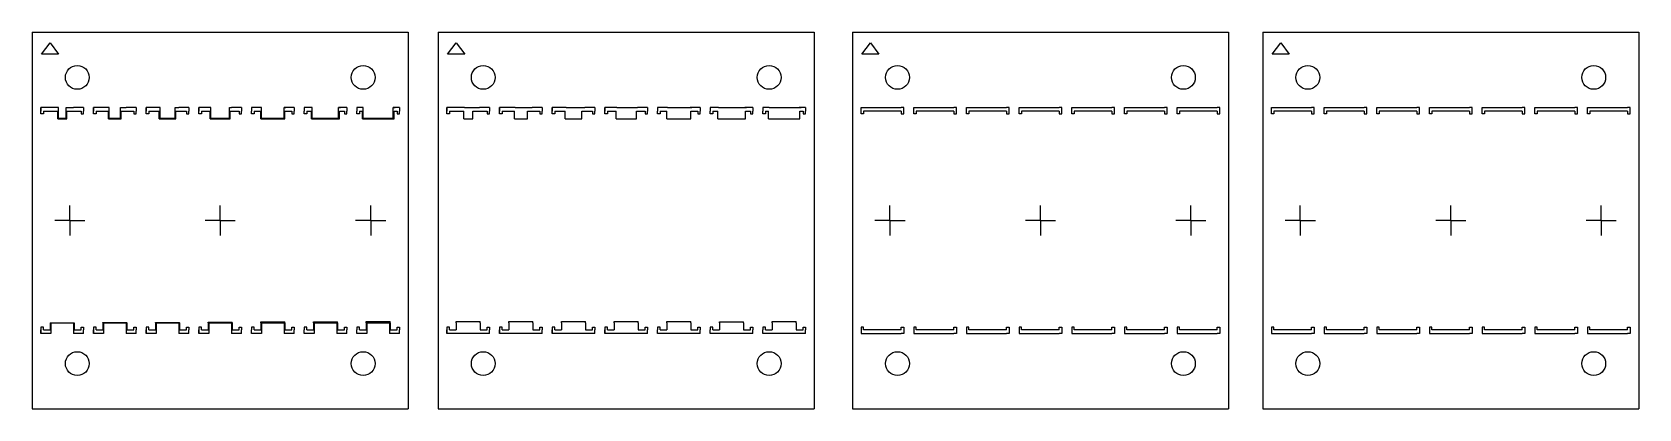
# Model space of a CAD drawing. Extents: x -130 to 258, y -12 to 12.
# Drawn here: x -39.5 to 67.3, y -12.5 to 12.5 of the extents above; entities that cross this region are included whole.
import ezdxf

# ---------------------------------------------------------------- set-up
doc = ezdxf.new("R2010")
doc.units = 0
doc.header["$MEASUREMENT"] = 0
for name, color, linetype in [('10_ADHESIVE', 5, 'CONTINUOUS'), ('11_KAPTON', 7, 'CONTINUOUS'), ('8_ADHESIVE', 3, 'CONTINUOUS'), ('9_CF', 3, 'CONTINUOUS')]:
    doc.layers.add(name, color=color, linetype=linetype)

msp = doc.modelspace()

# ---------------------------------------------------------------- linework, layer by layer
at = {"layer": '10_ADHESIVE', "linetype": 'Continuous'}
for p, q in [((-12.5, 12.5), (12.5, 12.5)), ((-12.5, 12.5), (-12.5, -12.5)), ((-11.88, 11.03), (-11.3, 11.8)), ((-11.3, 11.8), (-10.73, 11.03)), ((12.5, 12.5), (12.5, -12.5)), ((-10.73, 11.03), (-11.88, 11.03)), ((-12.5, -12.5), (12.5, -12.5))]:
    msp.add_line(p, q, dxfattribs=at)
at = {"layer": '10_ADHESIVE'}
for p, q in [((-11.92, 7.25), (-11.92, 7.5)), ((-11.92, 7.5), (-11.92, 7.25)), ((-11.25, 7.5), (-11.92, 7.5)), ((-10.75, 7.5), (-11.25, 7.5)), ((-10.75, 7.5), (-10.25, 7.5)), ((-10.25, 7.5), (-9.75, 7.5)), ((-9.08, 7.5), (-9.75, 7.5)), ((-9.08, 7.5), (-9.08, 7.25)), ((-8.42, 7.25), (-8.42, 7.5)), ((-8.42, 7.5), (-8.42, 7.25)), ((-7.75, 7.5), (-8.42, 7.5)), ((-7.37, 7.5), (-7.75, 7.5)), ((-7.37, 7.5), (-6.62, 7.5)), ((-6.62, 7.5), (-6.25, 7.5)), ((-5.58, 7.5), (-6.25, 7.5)), ((-5.58, 7.5), (-5.58, 7.25)), ((-4.92, 7.25), (-4.92, 7.5)), ((-4.92, 7.5), (-4.92, 7.25)), ((-4.25, 7.5), (-4.92, 7.5)), ((-4, 7.5), (-4.25, 7.5)), ((-4, 7.5), (-3, 7.5)), ((-3, 7.5), (-2.75, 7.5)), ((-2.08, 7.5), (-2.75, 7.5)), ((-2.08, 7.5), (-2.08, 7.25)), ((-1.42, 7.25), (-1.42, 7.5)), ((-1.42, 7.5), (-1.42, 7.25)), ((-0.75, 7.5), (-1.42, 7.5)), ((-0.62, 7.5), (-0.87, 7.5)), ((-0.62, 7.5), (0.63, 7.5)), ((0.63, 7.5), (0.75, 7.5)), ((1.42, 7.5), (0.75, 7.5)), ((1.42, 7.5), (1.42, 7.25)), ((2.08, 7.5), (2.08, 7.25)), ((2.08, 7.5), (2.08, 7.25)), ((2.75, 7.5), (2.08, 7.5)), ((2.75, 7.5), (2.5, 7.5)), ((2.75, 7.5), (4.25, 7.5)), ((4.92, 7.5), (4.25, 7.5)), ((4.25, 7.5), (4.37, 7.5)), ((4.92, 7.5), (4.92, 7.25)), ((5.58, 7.5), (5.58, 7.25)), ((5.58, 7.5), (5.58, 7.25)), ((6.13, 7.5), (5.58, 7.5)), ((6.13, 7.5), (5.88, 7.5)), ((6.13, 7.5), (7.88, 7.5)), ((7.88, 7.5), (8, 7.5)), ((8.42, 7.5), (7.88, 7.5)), ((8.42, 7.5), (8.42, 7.25)), ((9.08, 7.5), (9.08, 7.25)), ((9.5, 7.5), (9.08, 7.5)), ((9.5, 7.5), (9.25, 7.5)), ((9.5, 7.5), (11.5, 7.5)), ((11.5, 7.5), (11.62, 7.5)), ((11.92, 7.5), (11.5, 7.5)), ((11.92, 7.5), (11.92, 7.25)), ((-11.92, 7.07), (-11.92, 7.25)), ((-11.92, 7.07), (-11.92, 7.25)), ((-11.75, 7.07), (-11.92, 7.07)), ((-11.75, 7.25), (-10.8, 7.25)), ((-11.75, 7.25), (-11.75, 7.07)), ((-10.8, 6.74), (-10.8, 7.25)), ((-10.8, 6.74), (-10.2, 6.74)), ((-10.75, 6.74), (-10.25, 6.74)), ((-10.2, 7.25), (-9.25, 7.25)), ((-10.2, 6.74), (-10.2, 7.25)), ((-9.25, 7.25), (-9.25, 7.07)), ((-9.25, 7.07), (-9.08, 7.07)), ((-9.08, 7.07), (-9.08, 7.25)), ((-8.42, 7.07), (-8.42, 7.25)), ((-8.42, 7.07), (-8.42, 7.25)), ((-8.25, 7.07), (-8.42, 7.07)), ((-8.25, 7.25), (-8.25, 7.07)), ((-8.25, 7.25), (-7.42, 7.25)), ((-7.42, 6.74), (-7.42, 7.25)), ((-7.42, 6.74), (-6.57, 6.74)), ((-7.25, 6.74), (-6.75, 6.74)), ((-6.57, 6.74), (-6.57, 7.25)), ((-6.57, 7.25), (-5.75, 7.25)), ((-5.75, 7.25), (-5.75, 7.07)), ((-5.75, 7.07), (-5.58, 7.07)), ((-5.58, 7.07), (-5.58, 7.25)), ((-4.92, 7.07), (-4.92, 7.25)), ((-4.92, 7.07), (-4.92, 7.25)), ((-4.75, 7.07), (-4.92, 7.07)), ((-4.75, 7.25), (-4.75, 7.07)), ((-4.75, 7.25), (-4.05, 7.25)), ((-4.05, 6.74), (-4.05, 7.25)), ((-4.05, 6.74), (-2.95, 6.74)), ((-3.75, 6.74), (-2.95, 6.74)), ((-2.95, 6.74), (-2.95, 7.25)), ((-2.95, 7.25), (-2.25, 7.25)), ((-2.25, 7.25), (-2.25, 7.07)), ((-2.25, 7.07), (-2.08, 7.07)), ((-2.08, 7.07), (-2.08, 7.25)), ((-1.42, 7.07), (-1.42, 7.25)), ((-1.42, 7.07), (-1.42, 7.25)), ((-1.25, 7.07), (-1.42, 7.07)), ((-1.25, 7.25), (-1.25, 7.07)), ((-1.25, 7.25), (-0.67, 7.25)), ((-0.67, 6.74), (-0.67, 7.25)), ((-0.67, 6.74), (0.68, 6.74)), ((-0.67, 6.74), (0.68, 6.74)), ((0.68, 6.74), (0.68, 7.25)), ((0.68, 7.25), (1.25, 7.25)), ((1.25, 7.25), (1.25, 7.07)), ((1.25, 7.07), (1.42, 7.07)), ((1.42, 7.07), (1.42, 7.25)), ((2.08, 7.07), (2.08, 7.25)), ((2.08, 7.07), (2.08, 7.25)), ((2.25, 7.07), (2.08, 7.07)), ((2.25, 7.25), (2.25, 7.07)), ((2.25, 7.25), (2.7, 7.25)), ((2.7, 6.74), (2.7, 7.25)), ((2.7, 6.74), (4.3, 6.74)), ((2.7, 6.74), (4.3, 6.74)), ((4.3, 6.74), (4.3, 7.25)), ((4.3, 7.25), (4.75, 7.25)), ((4.75, 7.25), (4.75, 7.07)), ((4.75, 7.07), (4.92, 7.07)), ((4.92, 7.07), (4.92, 7.25)), ((5.58, 7.07), (5.58, 7.25)), ((5.58, 7.07), (5.58, 7.25)), ((5.75, 7.07), (5.58, 7.07)), ((5.75, 7.25), (5.75, 7.07)), ((5.75, 7.25), (6.08, 7.25)), ((6.08, 6.74), (6.08, 7.25)), ((6.08, 6.74), (7.92, 6.74)), ((6.08, 6.74), (7.92, 6.74)), ((7.92, 6.74), (7.92, 7.25)), ((7.92, 7.25), (8.25, 7.25)), ((8.25, 7.25), (8.25, 7.07)), ((8.25, 7.07), (8.42, 7.07)), ((8.42, 7.07), (8.42, 7.25)), ((9.08, 7.07), (9.08, 7.25)), ((9.25, 7.07), (9.08, 7.07)), ((9.25, 7.25), (9.25, 7.07)), ((9.25, 7.25), (9.45, 7.25)), ((9.45, 6.74), (9.45, 7.25)), ((9.45, 6.74), (11.55, 6.74)), ((9.45, 6.74), (11.55, 6.74)), ((11.55, 6.74), (11.55, 7.25)), ((11.55, 7.25), (11.75, 7.25)), ((11.75, 7.25), (11.75, 7.07)), ((11.75, 7.07), (11.92, 7.07)), ((11.92, 7.07), (11.92, 7.25)), ((-11.92, -7.07), (-11.92, -7.25)), ((-11.92, -7.07), (-11.92, -7.25)), ((-11.75, -7.07), (-11.92, -7.07)), ((-11.92, -7.25), (-11.92, -7.5)), ((-11.92, -7.5), (-11.92, -7.25)), ((-11.75, -7.25), (-11.75, -7.07)), ((-11.75, -7.25), (-11.3, -7.25)), ((-11.3, -6.8), (-11.3, -6.7)), ((-11.3, -6.7), (-9.7, -6.7)), ((-11.3, -6.8), (-11.3, -7.25)), ((-9.7, -6.8), (-9.7, -6.7)), ((-9.7, -6.8), (-9.7, -7.25)), ((-9.7, -7.25), (-9.25, -7.25)), ((-9.25, -7.25), (-9.25, -7.07)), ((-9.25, -7.07), (-9.08, -7.07)), ((-9.08, -7.07), (-9.08, -7.25)), ((-9.08, -7.5), (-9.08, -7.25)), ((-8.42, -7.07), (-8.42, -7.25)), ((-8.42, -7.07), (-8.42, -7.25)), ((-8.25, -7.07), (-8.42, -7.07)), ((-8.42, -7.25), (-8.42, -7.5)), ((-8.42, -7.5), (-8.42, -7.25)), ((-8.25, -7.25), (-8.25, -7.07)), ((-8.25, -7.25), (-7.8, -7.25)), ((-7.8, -6.8), (-7.8, -6.7)), ((-7.8, -6.7), (-6.2, -6.7)), ((-7.8, -6.8), (-7.8, -7.25)), ((-6.2, -6.8), (-6.2, -6.7)), ((-6.2, -6.8), (-6.2, -7.25)), ((-6.2, -7.25), (-5.75, -7.25)), ((-5.75, -7.25), (-5.75, -7.07)), ((-5.75, -7.07), (-5.58, -7.07)), ((-5.58, -7.07), (-5.58, -7.25)), ((-5.58, -7.5), (-5.58, -7.25)), ((-4.92, -7.07), (-4.92, -7.25)), ((-4.92, -7.07), (-4.92, -7.25)), ((-4.75, -7.07), (-4.92, -7.07)), ((-4.92, -7.25), (-4.92, -7.5)), ((-4.92, -7.5), (-4.92, -7.25)), ((-4.75, -7.25), (-4.75, -7.07)), ((-4.75, -7.25), (-4.3, -7.25)), ((-4.3, -6.8), (-4.3, -6.7)), ((-4.3, -6.7), (-2.7, -6.7)), ((-4.3, -6.8), (-4.3, -7.25)), ((-2.7, -6.8), (-2.7, -6.7)), ((-2.7, -6.8), (-2.7, -7.25)), ((-2.7, -7.25), (-2.25, -7.25)), ((-2.25, -7.25), (-2.25, -7.07)), ((-2.25, -7.07), (-2.08, -7.07)), ((-2.08, -7.07), (-2.08, -7.25)), ((-2.08, -7.5), (-2.08, -7.25)), ((-1.42, -7.07), (-1.42, -7.25)), ((-1.42, -7.07), (-1.42, -7.25)), ((-1.25, -7.07), (-1.42, -7.07)), ((-1.42, -7.25), (-1.42, -7.5)), ((-1.42, -7.5), (-1.42, -7.25)), ((-1.25, -7.25), (-1.25, -7.07)), ((-1.25, -7.25), (-0.8, -7.25)), ((-0.8, -6.8), (-0.8, -6.7)), ((-0.8, -6.7), (0.8, -6.7)), ((-0.8, -6.8), (-0.8, -7.25)), ((0.8, -6.8), (0.8, -6.7)), ((0.8, -6.8), (0.8, -7.25)), ((0.8, -7.25), (1.25, -7.25)), ((1.25, -7.25), (1.25, -7.07)), ((1.25, -7.07), (1.42, -7.07)), ((1.42, -7.07), (1.42, -7.25)), ((1.42, -7.5), (1.42, -7.25)), ((2.08, -7.07), (2.08, -7.25)), ((2.08, -7.07), (2.08, -7.25)), ((2.25, -7.07), (2.08, -7.07)), ((2.08, -7.5), (2.08, -7.25)), ((2.08, -7.5), (2.08, -7.25)), ((2.25, -7.25), (2.25, -7.07)), ((2.25, -7.25), (2.7, -7.25)), ((2.7, -6.8), (2.7, -6.7)), ((2.7, -6.7), (4.3, -6.7)), ((2.7, -6.8), (2.7, -7.25)), ((4.3, -6.8), (4.3, -6.7)), ((4.3, -6.8), (4.3, -7.25)), ((4.3, -7.25), (4.75, -7.25)), ((4.75, -7.25), (4.75, -7.07)), ((4.75, -7.07), (4.92, -7.07)), ((4.92, -7.07), (4.92, -7.25)), ((4.92, -7.5), (4.92, -7.25)), ((5.58, -7.07), (5.58, -7.25)), ((5.75, -7.07), (5.58, -7.07)), ((5.58, -7.07), (5.58, -7.25)), ((5.58, -7.5), (5.58, -7.25)), ((5.58, -7.5), (5.58, -7.25)), ((5.75, -7.25), (5.75, -7.07)), ((5.75, -7.25), (6.2, -7.25)), ((6.2, -6.8), (6.2, -6.72)), ((6.2, -6.72), (7.8, -6.72)), ((6.2, -6.8), (6.2, -7.25)), ((7.8, -6.8), (7.8, -6.72)), ((7.8, -6.8), (7.8, -7.25)), ((7.8, -7.25), (8.25, -7.25)), ((8.25, -7.25), (8.25, -7.07)), ((8.25, -7.07), (8.42, -7.07)), ((8.42, -7.07), (8.42, -7.25)), ((8.42, -7.5), (8.42, -7.25)), ((9.25, -7.07), (9.08, -7.07)), ((9.08, -7.07), (9.08, -7.25)), ((9.08, -7.5), (9.08, -7.25)), ((9.25, -7.25), (9.25, -7.07)), ((9.25, -7.25), (9.7, -7.25)), ((9.7, -6.8), (9.7, -6.7)), ((9.7, -6.7), (11.3, -6.7)), ((9.7, -6.8), (9.7, -7.25)), ((11.3, -6.8), (11.3, -6.7)), ((11.3, -6.8), (11.3, -7.25)), ((11.3, -7.25), (11.75, -7.25)), ((11.75, -7.25), (11.75, -7.07)), ((11.75, -7.07), (11.92, -7.07)), ((11.92, -7.07), (11.92, -7.25)), ((11.92, -7.5), (11.92, -7.25)), ((-11.25, -7.5), (-11.92, -7.5)), ((-9.75, -7.5), (-11.25, -7.5)), ((-9.08, -7.5), (-9.75, -7.5)), ((-7.75, -7.5), (-8.42, -7.5)), ((-6.25, -7.5), (-7.75, -7.5)), ((-5.58, -7.5), (-6.25, -7.5)), ((-4.25, -7.5), (-4.92, -7.5)), ((-2.75, -7.5), (-4.25, -7.5)), ((-2.08, -7.5), (-2.75, -7.5)), ((-0.75, -7.5), (-1.42, -7.5)), ((0.75, -7.5), (-0.75, -7.5)), ((1.42, -7.5), (0.75, -7.5)), ((2.75, -7.5), (2.08, -7.5)), ((4.25, -7.5), (2.75, -7.5)), ((4.92, -7.5), (4.25, -7.5)), ((6.25, -7.5), (5.58, -7.5)), ((7.75, -7.5), (6.25, -7.5)), ((8.42, -7.5), (7.75, -7.5)), ((9.75, -7.5), (9.08, -7.5)), ((11.25, -7.5), (9.75, -7.5)), ((11.92, -7.5), (11.25, -7.5))]:
    msp.add_line(p, q, dxfattribs=at)
at = {"layer": '10_ADHESIVE', "linetype": 'Continuous'}
for centre in [(-9.5, 9.5), (9.5, 9.5), (-9.5, -9.5), (9.5, -9.5)]:
    msp.add_circle(centre, 0.79, dxfattribs=at)
at = {"layer": '11_KAPTON', "linetype": 'Continuous'}
for p, q in [((-39.48, 12.5), (-14.48, 12.5)), ((-39.48, 12.5), (-39.48, -12.5)), ((-38.86, 11.03), (-38.28, 11.8)), ((-38.28, 11.8), (-37.72, 11.03)), ((-14.48, 12.5), (-14.48, -12.5)), ((-37.72, 11.03), (-38.86, 11.03)), ((-39.48, -12.5), (-14.48, -12.5))]:
    msp.add_line(p, q, dxfattribs=at)
at = {"layer": '11_KAPTON'}
for p, q in [((-38.9, 7.25), (-38.9, 7.5)), ((-38.9, 7.5), (-38.9, 7.25)), ((-38.23, 7.5), (-38.9, 7.5)), ((-37.73, 7.5), (-38.23, 7.5)), ((-37.73, 6.8), (-37.73, 7.5)), ((-37.23, 6.8), (-37.23, 7.5)), ((-37.23, 7.5), (-36.73, 7.5)), ((-36.06, 7.5), (-36.73, 7.5)), ((-36.06, 7.5), (-36.06, 7.25)), ((-35.4, 7.25), (-35.4, 7.5)), ((-35.4, 7.5), (-35.4, 7.25)), ((-34.73, 7.5), (-35.4, 7.5)), ((-34.36, 7.5), (-34.73, 7.5)), ((-34.36, 6.8), (-34.36, 7.5)), ((-33.61, 6.8), (-33.61, 7.5)), ((-33.61, 7.5), (-33.23, 7.5)), ((-32.56, 7.5), (-33.23, 7.5)), ((-32.56, 7.5), (-32.56, 7.25)), ((-31.9, 7.25), (-31.9, 7.5)), ((-31.9, 7.5), (-31.9, 7.25)), ((-31.23, 7.5), (-31.9, 7.5)), ((-30.98, 7.5), (-31.23, 7.5)), ((-30.98, 6.8), (-30.98, 7.5)), ((-29.98, 6.8), (-29.98, 7.5)), ((-29.98, 7.5), (-29.73, 7.5)), ((-29.06, 7.5), (-29.73, 7.5)), ((-29.06, 7.5), (-29.06, 7.25)), ((-28.4, 7.25), (-28.4, 7.5)), ((-28.4, 7.5), (-28.4, 7.25)), ((-27.73, 7.5), (-28.4, 7.5)), ((-27.61, 7.5), (-27.86, 7.5)), ((-27.61, 6.8), (-27.61, 7.5)), ((-26.36, 6.8), (-26.36, 7.5)), ((-26.36, 7.5), (-26.23, 7.5)), ((-25.56, 7.5), (-26.23, 7.5)), ((-25.56, 7.5), (-25.56, 7.25)), ((-24.9, 7.5), (-24.9, 7.25)), ((-24.9, 7.5), (-24.9, 7.25)), ((-24.23, 7.5), (-24.9, 7.5)), ((-24.23, 7.5), (-24.48, 7.5)), ((-24.23, 6.8), (-24.23, 7.5)), ((-22.73, 6.8), (-22.73, 7.5)), ((-22.06, 7.5), (-22.73, 7.5)), ((-22.73, 7.5), (-22.61, 7.5)), ((-22.06, 7.5), (-22.06, 7.25)), ((-21.4, 7.5), (-21.4, 7.25)), ((-21.4, 7.5), (-21.4, 7.25)), ((-20.86, 7.5), (-21.4, 7.5)), ((-20.86, 7.5), (-21.11, 7.5)), ((-20.86, 6.8), (-20.86, 7.5)), ((-19.11, 6.8), (-19.11, 7.5)), ((-18.56, 7.5), (-19.11, 7.5)), ((-19.11, 7.5), (-18.98, 7.5)), ((-18.56, 7.5), (-18.56, 7.25)), ((-17.9, 7.5), (-17.9, 7.25)), ((-17.48, 7.5), (-17.9, 7.5)), ((-17.48, 7.5), (-17.73, 7.5)), ((-17.48, 6.8), (-17.48, 7.5)), ((-15.48, 6.8), (-15.48, 7.5)), ((-15.48, 7.5), (-15.36, 7.5)), ((-15.06, 7.5), (-15.48, 7.5)), ((-15.06, 7.5), (-15.06, 7.25)), ((-38.9, 7.07), (-38.9, 7.25)), ((-38.9, 7.07), (-38.9, 7.25)), ((-38.73, 7.07), (-38.9, 7.07)), ((-38.73, 7.25), (-37.78, 7.25)), ((-38.73, 7.25), (-38.73, 7.07)), ((-37.78, 6.74), (-37.78, 7.25)), ((-37.78, 6.74), (-37.18, 6.74)), ((-37.73, 6.8), (-37.23, 6.8)), ((-37.73, 6.8), (-37.23, 6.8)), ((-37.73, 6.74), (-37.23, 6.74)), ((-37.18, 7.25), (-36.23, 7.25)), ((-37.18, 6.74), (-37.18, 7.25)), ((-36.23, 7.25), (-36.23, 7.07)), ((-36.23, 7.07), (-36.06, 7.07)), ((-36.06, 7.07), (-36.06, 7.25)), ((-35.4, 7.07), (-35.4, 7.25)), ((-35.4, 7.07), (-35.4, 7.25)), ((-35.23, 7.07), (-35.4, 7.07)), ((-35.23, 7.25), (-34.41, 7.25)), ((-35.23, 7.25), (-35.23, 7.07)), ((-34.41, 6.74), (-34.41, 7.25)), ((-34.41, 6.74), (-33.56, 6.74)), ((-34.36, 6.8), (-33.61, 6.8)), ((-34.23, 6.8), (-33.73, 6.8)), ((-34.23, 6.74), (-33.73, 6.74)), ((-33.56, 7.25), (-32.73, 7.25)), ((-33.56, 6.74), (-33.56, 7.25)), ((-32.73, 7.25), (-32.73, 7.07)), ((-32.73, 7.07), (-32.56, 7.07)), ((-32.56, 7.07), (-32.56, 7.25)), ((-31.9, 7.07), (-31.9, 7.25)), ((-31.9, 7.07), (-31.9, 7.25)), ((-31.73, 7.07), (-31.9, 7.07)), ((-31.73, 7.25), (-31.73, 7.07)), ((-31.73, 7.25), (-31.03, 7.25)), ((-31.03, 6.74), (-31.03, 7.25)), ((-31.03, 6.74), (-29.93, 6.74)), ((-30.98, 6.8), (-29.98, 6.8)), ((-30.73, 6.8), (-29.98, 6.8)), ((-30.73, 6.74), (-29.93, 6.74)), ((-29.93, 6.74), (-29.93, 7.25)), ((-29.93, 7.25), (-29.23, 7.25)), ((-29.23, 7.25), (-29.23, 7.07)), ((-29.23, 7.07), (-29.06, 7.07)), ((-29.06, 7.07), (-29.06, 7.25)), ((-28.4, 7.07), (-28.4, 7.25)), ((-28.4, 7.07), (-28.4, 7.25)), ((-28.23, 7.07), (-28.4, 7.07)), ((-28.23, 7.25), (-28.23, 7.07)), ((-28.23, 7.25), (-27.66, 7.25)), ((-27.66, 6.74), (-27.66, 7.25)), ((-27.66, 6.74), (-26.31, 6.74)), ((-27.66, 6.74), (-26.31, 6.74)), ((-27.61, 6.8), (-26.36, 6.8)), ((-27.23, 6.8), (-26.36, 6.8)), ((-26.31, 6.74), (-26.31, 7.25)), ((-26.31, 7.25), (-25.73, 7.25)), ((-25.73, 7.25), (-25.73, 7.07)), ((-25.73, 7.07), (-25.56, 7.07)), ((-25.56, 7.07), (-25.56, 7.25)), ((-24.9, 7.07), (-24.9, 7.25)), ((-24.9, 7.07), (-24.9, 7.25)), ((-24.73, 7.07), (-24.9, 7.07)), ((-24.73, 7.25), (-24.73, 7.07)), ((-24.73, 7.25), (-24.28, 7.25)), ((-24.28, 6.74), (-24.28, 7.25)), ((-24.28, 6.74), (-22.68, 6.74)), ((-24.28, 6.74), (-22.68, 6.74)), ((-24.23, 6.8), (-22.73, 6.8)), ((-24.23, 6.8), (-22.73, 6.8)), ((-22.68, 6.74), (-22.68, 7.25)), ((-22.68, 7.25), (-22.23, 7.25)), ((-22.23, 7.25), (-22.23, 7.07)), ((-22.23, 7.07), (-22.06, 7.07)), ((-22.06, 7.07), (-22.06, 7.25)), ((-21.4, 7.07), (-21.4, 7.25)), ((-21.4, 7.07), (-21.4, 7.25)), ((-21.23, 7.07), (-21.4, 7.07)), ((-21.23, 7.25), (-21.23, 7.07)), ((-21.23, 7.25), (-20.91, 7.25)), ((-20.91, 6.74), (-20.91, 7.25)), ((-20.91, 6.74), (-19.06, 6.74)), ((-20.91, 6.74), (-19.06, 6.74)), ((-20.86, 6.8), (-19.11, 6.8)), ((-20.86, 6.8), (-19.11, 6.8)), ((-19.06, 6.74), (-19.06, 7.25)), ((-19.06, 7.25), (-18.73, 7.25)), ((-18.73, 7.25), (-18.73, 7.07)), ((-18.73, 7.07), (-18.56, 7.07)), ((-18.56, 7.07), (-18.56, 7.25)), ((-17.9, 7.07), (-17.9, 7.25)), ((-17.73, 7.07), (-17.9, 7.07)), ((-17.73, 7.25), (-17.73, 7.07)), ((-17.73, 7.25), (-17.53, 7.25)), ((-17.53, 6.74), (-17.53, 7.25)), ((-17.53, 6.74), (-15.43, 6.74)), ((-17.53, 6.74), (-15.43, 6.74)), ((-17.48, 6.8), (-15.48, 6.8)), ((-17.48, 6.8), (-15.48, 6.8)), ((-15.43, 6.74), (-15.43, 7.25)), ((-15.43, 7.25), (-15.23, 7.25)), ((-15.23, 7.25), (-15.23, 7.07)), ((-15.23, 7.07), (-15.06, 7.07)), ((-15.06, 7.07), (-15.06, 7.25)), ((-36.98, 0), (-37.98, 0)), ((-36.98, 0), (-36.98, 1)), ((-36.98, 0), (-35.98, 0)), ((-36.98, 0), (-36.98, -1)), ((-26.98, 0), (-27.98, 0)), ((-26.98, 0), (-26.98, 1)), ((-26.98, 0), (-25.98, 0)), ((-26.98, 0), (-26.98, -1)), ((-16.98, 0), (-17.98, 0)), ((-16.98, 0), (-16.98, 1)), ((-16.98, 0), (-15.98, 0)), ((-16.98, 0), (-16.98, -1)), ((-38.9, -7.07), (-38.9, -7.25)), ((-38.73, -7.07), (-38.9, -7.07)), ((-38.9, -7.07), (-38.9, -7.25)), ((-38.9, -7.25), (-38.9, -7.5)), ((-38.9, -7.5), (-38.9, -7.25)), ((-38.73, -7.25), (-38.73, -7.07)), ((-38.73, -7.25), (-38.28, -7.25)), ((-38.28, -6.8), (-38.28, -6.79)), ((-38.28, -6.79), (-36.68, -6.79)), ((-38.28, -6.8), (-38.28, -7.25)), ((-38.23, -6.8), (-36.73, -6.8)), ((-38.23, -6.8), (-38.23, -7.5)), ((-37.73, -6.8), (-37.23, -6.8)), ((-36.73, -6.8), (-36.73, -7.5)), ((-36.68, -6.8), (-36.68, -6.79)), ((-36.68, -6.8), (-36.68, -7.25)), ((-36.68, -7.25), (-36.23, -7.25)), ((-36.23, -7.25), (-36.23, -7.07)), ((-36.23, -7.07), (-36.06, -7.07)), ((-36.06, -7.07), (-36.06, -7.25)), ((-36.06, -7.5), (-36.06, -7.25)), ((-35.4, -7.07), (-35.4, -7.25)), ((-35.23, -7.07), (-35.4, -7.07)), ((-35.4, -7.07), (-35.4, -7.25)), ((-35.4, -7.25), (-35.4, -7.5)), ((-35.4, -7.5), (-35.4, -7.25)), ((-35.23, -7.25), (-35.23, -7.07)), ((-35.23, -7.25), (-34.78, -7.25)), ((-34.78, -6.8), (-34.78, -6.77)), ((-34.78, -6.77), (-33.18, -6.77)), ((-34.78, -6.8), (-34.78, -7.25)), ((-34.73, -6.8), (-33.23, -6.8)), ((-34.73, -6.8), (-34.73, -7.5)), ((-34.23, -6.8), (-33.73, -6.8)), ((-33.23, -6.8), (-33.23, -7.5)), ((-33.18, -6.8), (-33.18, -6.77)), ((-33.18, -6.8), (-33.18, -7.25)), ((-33.18, -7.25), (-32.73, -7.25)), ((-32.73, -7.25), (-32.73, -7.07)), ((-32.73, -7.07), (-32.56, -7.07)), ((-32.56, -7.07), (-32.56, -7.25)), ((-32.56, -7.5), (-32.56, -7.25)), ((-31.9, -7.07), (-31.9, -7.25)), ((-31.73, -7.07), (-31.9, -7.07)), ((-31.9, -7.07), (-31.9, -7.25)), ((-31.9, -7.25), (-31.9, -7.5)), ((-31.9, -7.5), (-31.9, -7.25)), ((-31.73, -7.25), (-31.73, -7.07)), ((-31.73, -7.25), (-31.28, -7.25)), ((-31.28, -6.76), (-29.68, -6.76)), ((-31.28, -6.8), (-31.28, -6.76)), ((-31.28, -6.8), (-31.28, -7.25)), ((-31.23, -6.8), (-29.73, -6.8)), ((-31.23, -6.8), (-31.23, -7.5)), ((-30.73, -6.76), (-30.23, -6.76)), ((-30.73, -6.8), (-30.23, -6.8)), ((-29.73, -6.8), (-29.73, -7.5)), ((-29.68, -6.8), (-29.68, -6.76)), ((-29.68, -6.8), (-29.68, -7.25)), ((-29.68, -7.25), (-29.23, -7.25)), ((-29.23, -7.25), (-29.23, -7.07)), ((-29.23, -7.07), (-29.06, -7.07)), ((-29.06, -7.07), (-29.06, -7.25)), ((-29.06, -7.5), (-29.06, -7.25)), ((-28.4, -7.07), (-28.4, -7.25)), ((-28.23, -7.07), (-28.4, -7.07)), ((-28.4, -7.07), (-28.4, -7.25)), ((-28.4, -7.25), (-28.4, -7.5)), ((-28.4, -7.5), (-28.4, -7.25)), ((-28.23, -7.25), (-28.23, -7.07)), ((-28.23, -7.25), (-27.78, -7.25)), ((-27.78, -6.74), (-26.18, -6.74)), ((-27.78, -6.8), (-27.78, -6.74)), ((-27.78, -6.8), (-27.78, -7.25)), ((-27.73, -6.8), (-26.23, -6.8)), ((-27.73, -6.8), (-27.73, -7.5)), ((-27.23, -6.74), (-26.73, -6.74)), ((-27.23, -6.8), (-26.73, -6.8)), ((-26.23, -6.8), (-26.23, -7.5)), ((-26.18, -6.8), (-26.18, -6.74)), ((-26.18, -6.8), (-26.18, -7.25)), ((-26.18, -7.25), (-25.73, -7.25)), ((-25.73, -7.25), (-25.73, -7.07)), ((-25.73, -7.07), (-25.56, -7.07)), ((-25.56, -7.07), (-25.56, -7.25)), ((-25.56, -7.5), (-25.56, -7.25)), ((-24.9, -7.07), (-24.9, -7.25)), ((-24.73, -7.07), (-24.9, -7.07)), ((-24.9, -7.07), (-24.9, -7.25)), ((-24.9, -7.5), (-24.9, -7.25)), ((-24.9, -7.5), (-24.9, -7.25)), ((-24.73, -7.25), (-24.73, -7.07)), ((-24.73, -7.25), (-24.28, -7.25)), ((-24.28, -6.73), (-22.68, -6.73)), ((-24.28, -6.8), (-24.28, -6.73)), ((-24.28, -6.8), (-24.28, -7.25)), ((-24.23, -6.8), (-22.73, -6.8)), ((-24.23, -6.8), (-24.23, -7.5)), ((-23.73, -6.8), (-23.23, -6.8)), ((-22.73, -6.8), (-22.73, -7.5)), ((-22.68, -6.8), (-22.68, -6.73)), ((-22.68, -6.8), (-22.68, -7.25)), ((-22.68, -7.25), (-22.23, -7.25)), ((-22.23, -7.25), (-22.23, -7.07)), ((-22.23, -7.07), (-22.06, -7.07)), ((-22.06, -7.07), (-22.06, -7.25)), ((-22.06, -7.5), (-22.06, -7.25)), ((-21.4, -7.07), (-21.4, -7.25)), ((-21.23, -7.07), (-21.4, -7.07)), ((-21.4, -7.07), (-21.4, -7.25)), ((-21.4, -7.5), (-21.4, -7.25)), ((-21.4, -7.5), (-21.4, -7.25)), ((-21.23, -7.25), (-21.23, -7.07)), ((-21.23, -7.25), (-20.78, -7.25)), ((-20.78, -6.8), (-20.78, -6.72)), ((-20.78, -6.72), (-19.18, -6.72)), ((-20.78, -6.8), (-20.78, -7.25)), ((-20.73, -6.8), (-19.23, -6.8)), ((-20.73, -6.8), (-20.73, -7.5)), ((-20.23, -6.8), (-19.73, -6.8)), ((-19.23, -6.8), (-19.23, -7.5)), ((-19.18, -6.8), (-19.18, -6.72)), ((-19.18, -6.8), (-19.18, -7.25)), ((-19.18, -7.25), (-18.73, -7.25)), ((-18.73, -7.25), (-18.73, -7.07)), ((-18.73, -7.07), (-18.56, -7.07)), ((-18.56, -7.07), (-18.56, -7.25)), ((-18.56, -7.5), (-18.56, -7.25)), ((-17.73, -7.07), (-17.9, -7.07)), ((-17.9, -7.07), (-17.9, -7.25)), ((-17.9, -7.5), (-17.9, -7.25)), ((-17.73, -7.25), (-17.73, -7.07)), ((-17.73, -7.25), (-17.28, -7.25)), ((-17.28, -6.8), (-17.28, -6.7)), ((-17.28, -6.7), (-15.68, -6.7)), ((-17.28, -6.8), (-17.28, -7.25)), ((-17.23, -6.8), (-15.73, -6.8)), ((-17.23, -6.8), (-17.23, -7.5)), ((-16.73, -6.8), (-16.23, -6.8)), ((-15.73, -6.8), (-15.73, -7.5)), ((-15.68, -6.8), (-15.68, -6.7)), ((-15.68, -6.8), (-15.68, -7.25)), ((-15.68, -7.25), (-15.23, -7.25)), ((-15.23, -7.25), (-15.23, -7.07)), ((-15.23, -7.07), (-15.06, -7.07)), ((-15.06, -7.07), (-15.06, -7.25)), ((-15.06, -7.5), (-15.06, -7.25)), ((-38.23, -7.5), (-38.9, -7.5)), ((-36.06, -7.5), (-36.73, -7.5)), ((-34.73, -7.5), (-35.4, -7.5)), ((-32.56, -7.5), (-33.23, -7.5)), ((-31.23, -7.5), (-31.9, -7.5)), ((-29.06, -7.5), (-29.73, -7.5)), ((-27.73, -7.5), (-28.4, -7.5)), ((-25.56, -7.5), (-26.23, -7.5)), ((-24.23, -7.5), (-24.9, -7.5)), ((-22.06, -7.5), (-22.73, -7.5)), ((-20.73, -7.5), (-21.4, -7.5)), ((-18.56, -7.5), (-19.23, -7.5)), ((-17.23, -7.5), (-17.9, -7.5)), ((-15.06, -7.5), (-15.73, -7.5))]:
    msp.add_line(p, q, dxfattribs=at)
at = {"layer": '11_KAPTON', "linetype": 'Continuous'}
for centre in [(-36.48, 9.5), (-17.48, 9.5), (-36.48, -9.5), (-17.48, -9.5)]:
    msp.add_circle(centre, 0.79, dxfattribs=at)
at = {"layer": '8_ADHESIVE', "linetype": 'Continuous'}
for p, q in [((42.3, 12.5), (67.3, 12.5)), ((42.3, 12.5), (42.3, -12.5)), ((42.92, 11.03), (43.5, 11.8)), ((43.5, 11.8), (44.07, 11.03)), ((67.3, 12.5), (67.3, -12.5)), ((44.07, 11.03), (42.92, 11.03)), ((42.3, -12.5), (67.3, -12.5))]:
    msp.add_line(p, q, dxfattribs=at)
at = {"layer": '8_ADHESIVE'}
for p, q in [((42.88, 7.5), (43.05, 7.5)), ((42.88, 7.07), (42.88, 7.5)), ((43.05, 7.5), (45.55, 7.5)), ((45.72, 7.5), (45.55, 7.5)), ((45.72, 7.07), (45.72, 7.5)), ((46.38, 7.5), (46.55, 7.5)), ((46.38, 7.07), (46.38, 7.5)), ((46.55, 7.5), (49.05, 7.5)), ((49.22, 7.5), (49.05, 7.5)), ((49.22, 7.07), (49.22, 7.5)), ((49.88, 7.5), (50.05, 7.5)), ((49.88, 7.07), (49.88, 7.5)), ((50.05, 7.5), (52.55, 7.5)), ((52.72, 7.5), (52.55, 7.5)), ((52.72, 7.07), (52.72, 7.5)), ((53.38, 7.5), (53.55, 7.5)), ((53.38, 7.07), (53.38, 7.5)), ((53.55, 7.5), (56.05, 7.5)), ((56.22, 7.5), (56.05, 7.5)), ((56.22, 7.07), (56.22, 7.5)), ((56.88, 7.5), (57.05, 7.5)), ((56.88, 7.07), (56.88, 7.5)), ((57.05, 7.5), (59.55, 7.5)), ((59.72, 7.5), (59.55, 7.5)), ((59.72, 7.07), (59.72, 7.5)), ((60.38, 7.5), (60.55, 7.5)), ((60.38, 7.07), (60.38, 7.5)), ((60.55, 7.5), (63.05, 7.5)), ((63.22, 7.5), (63.05, 7.5)), ((63.22, 7.07), (63.22, 7.5)), ((63.88, 7.5), (64.05, 7.5)), ((63.88, 7.07), (63.88, 7.5)), ((64.05, 7.5), (66.55, 7.5)), ((66.72, 7.5), (66.55, 7.5)), ((66.72, 7.07), (66.72, 7.5)), ((43.05, 7.07), (42.88, 7.07)), ((43.05, 7.25), (43.05, 7.07)), ((45.55, 7.25), (43.05, 7.25)), ((45.55, 7.25), (45.55, 7.07)), ((45.55, 7.07), (45.72, 7.07)), ((46.55, 7.07), (46.38, 7.07)), ((46.55, 7.25), (46.55, 7.07)), ((49.05, 7.25), (46.55, 7.25)), ((49.05, 7.25), (49.05, 7.07)), ((49.05, 7.07), (49.22, 7.07)), ((50.05, 7.07), (49.88, 7.07)), ((50.05, 7.25), (50.05, 7.07)), ((52.55, 7.25), (50.05, 7.25)), ((52.55, 7.25), (52.55, 7.07)), ((52.55, 7.07), (52.72, 7.07)), ((53.55, 7.07), (53.38, 7.07)), ((53.55, 7.25), (53.55, 7.07)), ((56.05, 7.25), (53.55, 7.25)), ((56.05, 7.25), (56.05, 7.07)), ((56.05, 7.07), (56.22, 7.07)), ((57.05, 7.07), (56.88, 7.07)), ((57.05, 7.25), (57.05, 7.07)), ((59.55, 7.25), (57.05, 7.25)), ((59.55, 7.25), (59.55, 7.07)), ((59.55, 7.07), (59.72, 7.07)), ((60.55, 7.07), (60.38, 7.07)), ((60.55, 7.25), (60.55, 7.07)), ((63.05, 7.25), (60.55, 7.25)), ((63.05, 7.25), (63.05, 7.07)), ((63.05, 7.07), (63.22, 7.07)), ((64.05, 7.07), (63.88, 7.07)), ((64.05, 7.25), (64.05, 7.07)), ((66.55, 7.25), (64.05, 7.25)), ((66.55, 7.25), (66.55, 7.07)), ((66.55, 7.07), (66.72, 7.07)), ((44.8, 0), (43.8, 0)), ((44.8, 0), (44.8, 1)), ((44.8, 0), (45.8, 0)), ((44.8, 0), (44.8, -1)), ((54.8, 0), (53.8, 0)), ((54.8, 0), (54.8, 1)), ((54.8, 0), (55.8, 0)), ((54.8, 0), (54.8, -1)), ((64.8, 0), (63.8, 0)), ((64.8, 0), (64.8, 1)), ((64.8, 0), (65.8, 0)), ((64.8, 0), (64.8, -1)), ((42.88, -7.07), (42.88, -7.5)), ((43.05, -7.07), (42.88, -7.07)), ((43.05, -7.25), (43.05, -7.07)), ((45.55, -7.25), (43.05, -7.25)), ((45.55, -7.25), (45.55, -7.07)), ((45.55, -7.07), (45.72, -7.07)), ((45.72, -7.07), (45.72, -7.5)), ((46.38, -7.07), (46.38, -7.5)), ((46.55, -7.07), (46.38, -7.07)), ((46.55, -7.25), (46.55, -7.07)), ((49.05, -7.25), (46.55, -7.25)), ((49.05, -7.25), (49.05, -7.07)), ((49.05, -7.07), (49.22, -7.07)), ((49.22, -7.07), (49.22, -7.5)), ((49.88, -7.07), (49.88, -7.5)), ((50.05, -7.07), (49.88, -7.07)), ((50.05, -7.25), (50.05, -7.07)), ((52.55, -7.25), (50.05, -7.25)), ((52.55, -7.25), (52.55, -7.07)), ((52.55, -7.07), (52.72, -7.07)), ((52.72, -7.07), (52.72, -7.5)), ((53.38, -7.07), (53.38, -7.5)), ((53.55, -7.07), (53.38, -7.07)), ((53.55, -7.25), (53.55, -7.07)), ((56.05, -7.25), (53.55, -7.25)), ((56.05, -7.25), (56.05, -7.07)), ((56.05, -7.07), (56.22, -7.07)), ((56.22, -7.07), (56.22, -7.5)), ((56.88, -7.07), (56.88, -7.5)), ((57.05, -7.07), (56.88, -7.07)), ((57.05, -7.25), (57.05, -7.07)), ((59.55, -7.25), (57.05, -7.25)), ((59.55, -7.25), (59.55, -7.07)), ((59.55, -7.07), (59.72, -7.07)), ((59.72, -7.07), (59.72, -7.5)), ((60.38, -7.07), (60.38, -7.5)), ((60.55, -7.07), (60.38, -7.07)), ((60.55, -7.25), (60.55, -7.07)), ((63.05, -7.25), (60.55, -7.25)), ((63.05, -7.25), (63.05, -7.07)), ((63.05, -7.07), (63.22, -7.07)), ((63.22, -7.07), (63.22, -7.5)), ((63.88, -7.07), (63.88, -7.5)), ((64.05, -7.07), (63.88, -7.07)), ((64.05, -7.25), (64.05, -7.07)), ((66.55, -7.25), (64.05, -7.25)), ((66.55, -7.25), (66.55, -7.07)), ((66.55, -7.07), (66.72, -7.07)), ((66.72, -7.07), (66.72, -7.5)), ((42.88, -7.5), (43.05, -7.5)), ((43.05, -7.5), (45.55, -7.5)), ((45.72, -7.5), (45.55, -7.5)), ((46.38, -7.5), (46.55, -7.5)), ((46.55, -7.5), (49.05, -7.5)), ((49.22, -7.5), (49.05, -7.5)), ((49.88, -7.5), (50.05, -7.5)), ((50.05, -7.5), (52.55, -7.5)), ((52.72, -7.5), (52.55, -7.5)), ((53.38, -7.5), (53.55, -7.5)), ((53.55, -7.5), (56.05, -7.5)), ((56.22, -7.5), (56.05, -7.5)), ((56.88, -7.5), (57.05, -7.5)), ((57.05, -7.5), (59.55, -7.5)), ((59.72, -7.5), (59.55, -7.5)), ((60.38, -7.5), (60.55, -7.5)), ((60.55, -7.5), (63.05, -7.5)), ((63.22, -7.5), (63.05, -7.5)), ((63.88, -7.5), (64.05, -7.5)), ((64.05, -7.5), (66.55, -7.5)), ((66.72, -7.5), (66.55, -7.5))]:
    msp.add_line(p, q, dxfattribs=at)
at = {"layer": '8_ADHESIVE', "linetype": 'Continuous'}
for centre in [(45.3, 9.5), (64.3, 9.5), (45.3, -9.5), (64.3, -9.5)]:
    msp.add_circle(centre, 0.79, dxfattribs=at)
at = {"layer": '9_CF', "linetype": 'Continuous'}
for p, q in [((15.03, 12.5), (40.03, 12.5)), ((15.03, 12.5), (15.03, -12.5)), ((15.65, 11.03), (16.23, 11.8)), ((16.23, 11.8), (16.8, 11.03)), ((40.03, 12.5), (40.03, -12.5)), ((16.8, 11.03), (15.65, 11.03)), ((15.03, -12.5), (40.03, -12.5))]:
    msp.add_line(p, q, dxfattribs=at)
at = {"layer": '9_CF'}
for p, q in [((15.61, 7.5), (15.78, 7.5)), ((15.61, 7.07), (15.61, 7.5)), ((15.78, 7.5), (18.28, 7.5)), ((18.45, 7.5), (18.28, 7.5)), ((18.45, 7.07), (18.45, 7.5)), ((19.11, 7.5), (19.28, 7.5)), ((19.11, 7.07), (19.11, 7.5)), ((19.28, 7.5), (21.78, 7.5)), ((21.95, 7.5), (21.78, 7.5)), ((21.95, 7.07), (21.95, 7.5)), ((22.61, 7.5), (22.78, 7.5)), ((22.61, 7.07), (22.61, 7.5)), ((22.78, 7.5), (25.28, 7.5)), ((25.45, 7.5), (25.28, 7.5)), ((25.45, 7.07), (25.45, 7.5)), ((26.11, 7.5), (26.28, 7.5)), ((26.11, 7.07), (26.11, 7.5)), ((26.28, 7.5), (28.78, 7.5)), ((28.95, 7.5), (28.78, 7.5)), ((28.95, 7.07), (28.95, 7.5)), ((29.61, 7.5), (29.78, 7.5)), ((29.61, 7.07), (29.61, 7.5)), ((29.78, 7.5), (32.28, 7.5)), ((32.45, 7.5), (32.28, 7.5)), ((32.45, 7.07), (32.45, 7.5)), ((33.11, 7.5), (33.28, 7.5)), ((33.11, 7.07), (33.11, 7.5)), ((33.28, 7.5), (35.78, 7.5)), ((35.95, 7.5), (35.78, 7.5)), ((35.95, 7.07), (35.95, 7.5)), ((36.61, 7.5), (36.78, 7.5)), ((36.61, 7.07), (36.61, 7.5)), ((36.78, 7.5), (39.28, 7.5)), ((39.45, 7.5), (39.28, 7.5)), ((39.45, 7.07), (39.45, 7.5)), ((15.78, 7.07), (15.61, 7.07)), ((15.78, 7.25), (15.78, 7.07)), ((18.28, 7.25), (15.78, 7.25)), ((18.28, 7.25), (18.28, 7.07)), ((18.28, 7.07), (18.45, 7.07)), ((19.28, 7.07), (19.11, 7.07)), ((19.28, 7.25), (19.28, 7.07)), ((21.78, 7.25), (19.28, 7.25)), ((21.78, 7.25), (21.78, 7.07)), ((21.78, 7.07), (21.95, 7.07)), ((22.78, 7.07), (22.61, 7.07)), ((22.78, 7.25), (22.78, 7.07)), ((25.28, 7.25), (22.78, 7.25)), ((25.28, 7.25), (25.28, 7.07)), ((25.28, 7.07), (25.45, 7.07)), ((26.28, 7.07), (26.11, 7.07)), ((26.28, 7.25), (26.28, 7.07)), ((28.78, 7.25), (26.28, 7.25)), ((28.78, 7.25), (28.78, 7.07)), ((28.78, 7.07), (28.95, 7.07)), ((29.78, 7.07), (29.61, 7.07)), ((29.78, 7.25), (29.78, 7.07)), ((32.28, 7.25), (29.78, 7.25)), ((32.28, 7.25), (32.28, 7.07)), ((32.28, 7.07), (32.45, 7.07)), ((33.28, 7.07), (33.11, 7.07)), ((33.28, 7.25), (33.28, 7.07)), ((35.78, 7.25), (33.28, 7.25)), ((35.78, 7.25), (35.78, 7.07)), ((35.78, 7.07), (35.95, 7.07)), ((36.78, 7.07), (36.61, 7.07)), ((36.78, 7.25), (36.78, 7.07)), ((39.28, 7.25), (36.78, 7.25)), ((39.28, 7.25), (39.28, 7.07)), ((39.28, 7.07), (39.45, 7.07)), ((17.53, 0), (16.53, 0)), ((17.53, 0), (17.53, 1)), ((17.53, 0), (18.53, 0)), ((17.53, 0), (17.53, -1)), ((27.53, 0), (26.53, 0)), ((27.53, 0), (27.53, 1)), ((27.53, 0), (28.53, 0)), ((27.53, 0), (27.53, -1)), ((37.53, 0), (36.53, 0)), ((37.53, 0), (37.53, 1)), ((37.53, 0), (38.53, 0)), ((37.53, 0), (37.53, -1)), ((15.61, -7.07), (15.61, -7.5)), ((15.78, -7.07), (15.61, -7.07)), ((15.78, -7.25), (15.78, -7.07)), ((18.28, -7.25), (15.78, -7.25)), ((18.28, -7.25), (18.28, -7.07)), ((18.28, -7.07), (18.45, -7.07)), ((18.45, -7.07), (18.45, -7.5)), ((19.11, -7.07), (19.11, -7.5)), ((19.28, -7.07), (19.11, -7.07)), ((19.28, -7.25), (19.28, -7.07)), ((21.78, -7.25), (19.28, -7.25)), ((21.78, -7.25), (21.78, -7.07)), ((21.78, -7.07), (21.95, -7.07)), ((21.95, -7.07), (21.95, -7.5)), ((22.61, -7.07), (22.61, -7.5)), ((22.78, -7.07), (22.61, -7.07)), ((22.78, -7.25), (22.78, -7.07)), ((25.28, -7.25), (22.78, -7.25)), ((25.28, -7.25), (25.28, -7.07)), ((25.28, -7.07), (25.45, -7.07)), ((25.45, -7.07), (25.45, -7.5)), ((26.11, -7.07), (26.11, -7.5)), ((26.28, -7.07), (26.11, -7.07)), ((26.28, -7.25), (26.28, -7.07)), ((28.78, -7.25), (26.28, -7.25)), ((28.78, -7.25), (28.78, -7.07)), ((28.78, -7.07), (28.95, -7.07)), ((28.95, -7.07), (28.95, -7.5)), ((29.61, -7.07), (29.61, -7.5)), ((29.78, -7.07), (29.61, -7.07)), ((29.78, -7.25), (29.78, -7.07)), ((32.28, -7.25), (29.78, -7.25)), ((32.28, -7.25), (32.28, -7.07)), ((32.28, -7.07), (32.45, -7.07)), ((32.45, -7.07), (32.45, -7.5)), ((33.11, -7.07), (33.11, -7.5)), ((33.28, -7.07), (33.11, -7.07)), ((33.28, -7.25), (33.28, -7.07)), ((35.78, -7.25), (33.28, -7.25)), ((35.78, -7.25), (35.78, -7.07)), ((35.78, -7.07), (35.95, -7.07)), ((35.95, -7.07), (35.95, -7.5)), ((36.61, -7.07), (36.61, -7.5)), ((36.78, -7.07), (36.61, -7.07)), ((36.78, -7.25), (36.78, -7.07)), ((39.28, -7.25), (36.78, -7.25)), ((39.28, -7.25), (39.28, -7.07)), ((39.28, -7.07), (39.45, -7.07)), ((39.45, -7.07), (39.45, -7.5)), ((15.61, -7.5), (15.78, -7.5)), ((15.78, -7.5), (18.28, -7.5)), ((18.45, -7.5), (18.28, -7.5)), ((19.11, -7.5), (19.28, -7.5)), ((19.28, -7.5), (21.78, -7.5)), ((21.95, -7.5), (21.78, -7.5)), ((22.61, -7.5), (22.78, -7.5)), ((22.78, -7.5), (25.28, -7.5)), ((25.45, -7.5), (25.28, -7.5)), ((26.11, -7.5), (26.28, -7.5)), ((26.28, -7.5), (28.78, -7.5)), ((28.95, -7.5), (28.78, -7.5)), ((29.61, -7.5), (29.78, -7.5)), ((29.78, -7.5), (32.28, -7.5)), ((32.45, -7.5), (32.28, -7.5)), ((33.11, -7.5), (33.28, -7.5)), ((33.28, -7.5), (35.78, -7.5)), ((35.95, -7.5), (35.78, -7.5)), ((36.61, -7.5), (36.78, -7.5)), ((36.78, -7.5), (39.28, -7.5)), ((39.45, -7.5), (39.28, -7.5))]:
    msp.add_line(p, q, dxfattribs=at)
at = {"layer": '9_CF', "linetype": 'Continuous'}
for centre in [(18.03, 9.5), (37.03, 9.5), (18.03, -9.5), (37.03, -9.5)]:
    msp.add_circle(centre, 0.79, dxfattribs=at)

doc.saveas('drawing.dxf')
